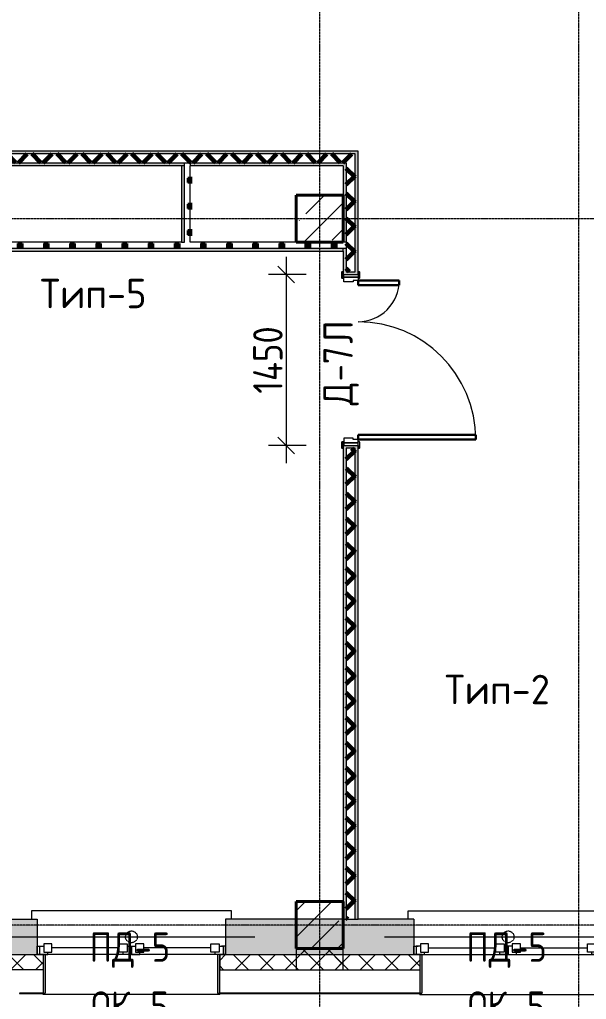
# Model space of a CAD drawing. Header units: millimetres. Extents: x -60946 to 138510, y -262288 to 24501.
# Drawn here: x 37259 to 42074, y -257940 to -249617 of the extents above; entities that cross this region are included whole.
import ezdxf

# ---------------------------------------------------------------- set-up
doc = ezdxf.new("R2010")
doc.units = ezdxf.units.MM
doc.linetypes.add('ADSK_Линия сетки', pattern=[25, 20, -2.5, 0, -2.5])
doc.linetypes.add('ADSK_Невидимые', pattern=[5, 3, -2])
for name, color, linetype, lineweight in [('2)Тип-2', 3, 'Continuous', 60), ('2)Тип-5', 1, 'Continuous', 60), ('_ Окна', 7, 'Continuous', 18), ('Двери', 7, 'Continuous', 9), ('Марки дверей', 7, 'Continuous', 20), ('Марки окон', 7, 'Continuous', 20), ('Несущие колонны', 7, 'Continuous', 18), ('Обобщенные модели', 7, 'ADSK_Невидимые', 18), ('Окна', 7, 'Continuous', 9), ('Оси', 7, 'Continuous', 9), ('Панели витража', 7, 'Continuous', 9), ('Размеры', 7, 'Continuous', 9), ('Стены внутренние', 7, 'Continuous', 18), ('Стены наружные', 7, 'Continuous', 18), ('Стены несущие', 7, 'Continuous', 30), ('Стены отделка', 7, 'Continuous', 30), ('Стены штриховка', 7, 'Continuous', 9)]:
    doc.layers.add(name, color=color, linetype=linetype, lineweight=lineweight)
doc.styles.add('GOST Common_2', font='', dxfattribs={"width": 0.9, "height": 250})
doc.styles.add('GOST Common_4', font='', dxfattribs={"height": 250})
doc.styles.get('GOST Common_2').set_extended_font_data('GOST Common')
doc.styles.get('GOST Common_4').set_extended_font_data('GOST Common')
doc.dimstyles.new('ADSK_Основной_2_5_мм', dxfattribs={"dimscale": 304.8, "dimtxt": 251.428749, "dimasz": 0.463911, "dimexe": 0.492126, "dimexo": 0.984252, "dimgap": 0.098425, "dimtad": 1, "dimrnd": 0.01, "dimdsep": 46, "dimtxsty": 'GOST Common_2', "dimblk1": 'OBLIQUE', "dimblk2": 'OBLIQUE', "dimsah": 1, "dimcen": 0.09, "dimdle": 0.492126, "dimazin": 2, "dimtfac": 1, "dimtdec": 4, "dimtix": 1, "dimtmove": 0, "dimatfit": 3, "dimfxl": 1, "dimtvp": 1, "dimtolj": 1, "dimtzin": 0, "dimlwd": 20, "dimlwe": 20, "dimarcsym": 2})
pattern_1 = [(45, (9.36, -250313.7), (-224.5064, 224.5064), []), (45, (233.87, -250313.7), (-224.5064, 224.5064), [396.875, -79.375, 3.353, -76.022])]
pattern_2 = [(45, (9.36, -250313.7), (-106.066, 106.066), []), (135, (9.36, -250313.7), (-106.066, -106.066), [])]
pattern_3 = [(0, (9.36, -250313.7), (111.125, 111.125), [55.562, -166.687]), (90, (37.14, -250341.49), (-111.125, 111.125), [55.562, -166.687])]

# ---------------------------------------------------------------- blocks, each defined once
blk = doc.blocks.new('ADSK_КолоннаЖБ_Прямоугольная - 400x400 мм-1807143-Маркировочный 5-й')
at = {"layer": 'Несущие колонны', "lineweight": 40}
for p, q in [((-200, 200), (200, 200)), ((-200, -200), (-200, 200)), ((200, 200), (200, -200)), ((200, -200), (-200, -200))]:
    blk.add_line(p, q, dxfattribs=at)
blk = doc.blocks.new('ОКНО L03 _2СТ_RS - ОК-5_1600х2000h-3556615-Маркировочный 5-й')
at = {"layer": '_ Окна'}
for p, q in [((-838.1, 149), (-838.1, 79)), ((-838.1, 149), (-833.1, 149)), ((-818.1, 149), (-748.1, 149)), ((-818.1, 79), (-818.1, 149)), ((-783.1, 59), (-783.1, 129)), ((-783.1, 129), (-713.1, 129)), ((-748.1, 149), (-748.1, 129)), ((-713.1, 129), (-713.1, 59)), ((-713.1, 94), (-143.1, 94)), ((-143.1, 129), (-143.1, 59)), ((-73.1, 129), (-143.1, 129)), ((-108.1, 149), (-108.1, 129)), ((-38.1, 149), (-108.1, 149)), ((-73.1, 59), (-73.1, 129)), ((-38.1, 79), (-38.1, 149)), ((-38.1, 149), (31.9, 149)), ((-38.1, 79), (-38.1, 149)), ((-3.1, 59), (-3.1, 129)), ((-3.1, 129), (66.9, 129)), ((31.9, 149), (31.9, 129)), ((66.9, 129), (66.9, 59)), ((66.9, 94), (636.9, 94)), ((636.9, 129), (636.9, 59)), ((706.9, 129), (636.9, 129)), ((671.9, 149), (671.9, 129)), ((741.9, 149), (671.9, 149)), ((706.9, 59), (706.9, 129)), ((741.9, 79), (741.9, 149)), ((761.9, 149), (756.9, 149)), ((761.9, 149), (761.9, 79)), ((-838.1, 79), (-803.1, 79)), ((-783.1, 79), (-818.1, 79)), ((-713.1, 59), (-783.1, 59)), ((-143.1, 59), (-73.1, 59)), ((-38.1, 79), (-73.1, 79)), ((-3.1, 79), (-38.1, 79)), ((66.9, 59), (-3.1, 59)), ((636.9, 59), (706.9, 59)), ((741.9, 79), (706.9, 79)), ((761.9, 79), (726.9, 79))]:
    blk.add_line(p, q, dxfattribs=at)
blk = doc.blocks.new('Подоконник_ - ПД-5-3556619-Маркировочный 5-й')
at = {"layer": 'Окна'}
for p, q in [((-850, -229), (-850, -300)), ((850, -300), (850, -229)), ((-850, -300), (850, -300))]:
    blk.add_line(p, q, dxfattribs=at)
blk = doc.blocks.new('Отлив_ - ОЦC-V2-Маркировочный 5-й')
at = {"layer": 'Окна'}
for p, q in [((-750, 341), (-750, 333.5)), ((-750, 341), (750, 341)), ((-750, 341), (750, 341)), ((750, 341), (750, 333.5)), ((-730, 0), (730, 0))]:
    blk.add_line(p, q, dxfattribs=at)
blk = doc.blocks.new('ОКНО L03 _2СТ_RS - ОК-5_1600х2000h-3556607-Маркировочный 5-й')
at = {"layer": '_ Окна'}
for p, q in [((-838.1, -149), (-838.1, -79)), ((-838.1, -79), (-803.1, -79)), ((-818.1, -79), (-818.1, -149)), ((-783.1, -79), (-818.1, -79)), ((-713.1, -59), (-783.1, -59)), ((-783.1, -59), (-783.1, -129)), ((-713.1, -129), (-713.1, -59)), ((-143.1, -129), (-143.1, -59)), ((-143.1, -59), (-73.1, -59)), ((-73.1, -59), (-73.1, -129)), ((-38.1, -79), (-73.1, -79)), ((-38.1, -79), (-38.1, -149)), ((-38.1, -79), (-38.1, -149)), ((-3.1, -79), (-38.1, -79)), ((66.9, -59), (-3.1, -59)), ((-3.1, -59), (-3.1, -129)), ((66.9, -129), (66.9, -59)), ((636.9, -129), (636.9, -59)), ((636.9, -59), (706.9, -59)), ((706.9, -59), (706.9, -129)), ((741.9, -79), (706.9, -79)), ((761.9, -79), (726.9, -79)), ((741.9, -79), (741.9, -149)), ((761.9, -149), (761.9, -79)), ((-838.1, -149), (-833.1, -149)), ((-818.1, -149), (-748.1, -149)), ((-783.1, -129), (-713.1, -129)), ((-748.1, -149), (-748.1, -129)), ((-713.1, -94), (-143.1, -94)), ((-73.1, -129), (-143.1, -129)), ((-108.1, -149), (-108.1, -129)), ((-38.1, -149), (-108.1, -149)), ((-38.1, -149), (31.9, -149)), ((-3.1, -129), (66.9, -129)), ((31.9, -149), (31.9, -129)), ((66.9, -94), (636.9, -94)), ((706.9, -129), (636.9, -129)), ((671.9, -149), (671.9, -129)), ((741.9, -149), (671.9, -149)), ((761.9, -149), (756.9, -149))]:
    blk.add_line(p, q, dxfattribs=at)
blk = doc.blocks.new('Подоконник_ - ПД-5-3556614-Маркировочный 5-й')
at = {"layer": 'Окна'}
for p, q in [((-850, 300), (850, 300)), ((-850, 229), (-850, 300)), ((850, 300), (850, 229))]:
    blk.add_line(p, q, dxfattribs=at)
blk = doc.blocks.new('Отлив_ - ОЦC-V3-Маркировочный 5-й')
at = {"layer": 'Окна'}
for p, q in [((-730, 0), (730, 0)), ((-750, -341), (-750, -333.5)), ((-750, -341), (750, -341)), ((-750, -341), (750, -341)), ((750, -341), (750, -333.5))]:
    blk.add_line(p, q, dxfattribs=at)
blk = doc.blocks.new('Дверь двупольная медицин облиц CPL - Д-7Л 1500х2300 Дверной блок двупольный_ левая актив_створка 3-2690925-Маркировочный 5-й')
at = {"layer": 'Двери', "lineweight": 30}
for p, q in [((675, 1062.5), (635, 1062.5)), ((635, 1062.5), (635, 62.5)), ((675, 62.5), (675, 1062.5)), ((-675, 412.5), (-635, 412.5)), ((-675, 62.5), (-675, 412.5)), ((-635, 412.5), (-635, 62.5)), ((-635, 62.5), (-675, 62.5)), ((635, 62.5), (675, 62.5))]:
    blk.add_line(p, q, dxfattribs=at)
at = {"layer": 'Двери'}
for p, q in [((-750, 72.5), (-750, 62.5)), ((-750, 62.5), (-725, 62.5)), ((-700, 77.5), (-745, 77.5)), ((-725, 62.5), (-705, 62.5)), ((-725, -57.5), (-725, 62.5)), ((-705, 62.5), (-675, 62.5)), ((-705, -57.5), (-705, 62.5)), ((-705, 62.5), (-705, -57.5)), ((-695, 62.5), (-695, 72.5)), ((-675, 62.5), (-675, 22.5)), ((-675, 22.5), (-665, 22.5)), ((-665, 22.5), (-665, -57.5)), ((675, 22.5), (665, 22.5)), ((665, 22.5), (665, -57.5)), ((705, 62.5), (675, 62.5)), ((675, 62.5), (675, 22.5)), ((695, 72.5), (695, 62.5)), ((745, 77.5), (700, 77.5)), ((705, -57.5), (705, 62.5)), ((725, 62.5), (705, 62.5)), ((705, 62.5), (705, -57.5)), ((725, -57.5), (725, 62.5)), ((725, 62.5), (750, 62.5)), ((750, 62.5), (750, 72.5)), ((-695, -62.5), (-750, -62.5)), ((-750, -62.5), (-750, -72.5)), ((-745, -77.5), (-700, -77.5)), ((-705, -57.5), (-725, -57.5)), ((-665, -57.5), (-705, -57.5)), ((-695, -72.5), (-695, -62.5)), ((665, -57.5), (705, -57.5)), ((750, -62.5), (695, -62.5)), ((695, -62.5), (695, -72.5)), ((700, -77.5), (745, -77.5)), ((705, -57.5), (725, -57.5)), ((750, -72.5), (750, -62.5))]:
    blk.add_line(p, q, dxfattribs=at)
for centre, radius, start, end in [((675, 62.5), 1000, 90, 180), ((-675, 62.5), 350, 360, 90), ((-745, 72.5), 5, 90, 180), ((-700, 72.5), 5, 360, 90), ((700, 72.5), 5, 90, 180), ((745, 72.5), 5, 360, 90), ((-745, -72.5), 5, 180, 270), ((-700, -72.5), 5, 270, 0), ((700, -72.5), 5, 180, 270), ((745, -72.5), 5, 270, 360)]:
    blk.add_arc(centre, radius, start, end, dxfattribs=at)
blk = doc.blocks.new('Системная панель - 1_Алюминиевая панель RAL 1013-3049550-Маркировочный 5-й')
at = {"layer": 'Панели витража', "lineweight": 18}
for p, q in [((11327.5, 2.5), (10027.5, 2.5)), ((10027.5, -2.5), (10027.5, 2.5)), ((11327.5, -2.5), (11327.5, 2.5)), ((10027.5, -2.5), (11327.5, -2.5))]:
    blk.add_line(p, q, dxfattribs=at)
blk = doc.blocks.new('Системная панель - 1_Алюминиевая панель гладкая RAL 1013-V9-Маркировочный 5-й')
at = {"layer": 'Панели витража', "lineweight": 18}
for p, q in [((100, 2.5), (-100, 2.5)), ((-100, 2.5), (-100, -2.5)), ((100, -2.5), (100, 2.5)), ((-100, -2.5), (100, -2.5))]:
    blk.add_line(p, q, dxfattribs=at)
blk = doc.blocks.new('Обобщенные модели 7 - Обобщенные модели 7-1212709-Маркировочный 5-й')
at = {"layer": 'Обобщенные модели'}
h = blk.add_hatch(color=256, dxfattribs=at)
h.paths.add_polyline_path([(38950, -7574), (38950, -7244), (38930, -7244), (38930, -7574)])
h.paths.add_polyline_path([(37450, -7574), (37470, -7574), (37470, -7244), (37450, -7244)])
h = blk.add_hatch(color=256, dxfattribs=at)
h.paths.add_polyline_path([(40650, -7574), (40670, -7574), (40670, -7244), (40650, -7244)])
h.paths.add_polyline_path([(42150, -7574), (42150, -7244), (42130, -7244), (42130, -7574)])
for p, q in [((37470, -7244), (37450, -7244)), ((37450, -7244), (37450, -7574)), ((37470, -7574), (37470, -7244)), ((38950, -7244), (38930, -7244)), ((38930, -7244), (38930, -7574)), ((38950, -7574), (38950, -7244)), ((40670, -7244), (40650, -7244)), ((40650, -7244), (40650, -7574)), ((40670, -7574), (40670, -7244)), ((37450, -7574), (37470, -7574)), ((38930, -7574), (38950, -7574)), ((40650, -7574), (40670, -7574))]:
    blk.add_line(p, q, dxfattribs=at)
blk = doc.blocks.new('BS_Перемычка металлическая - BS_Перемычка металлическая-3881251-Маркировочный 5-й')
at = {"layer": 'Обобщенные модели', "linetype": 'ADSK_Невидимые', "lineweight": 18}
blk.add_line((-1050, 0), (1050, 0), dxfattribs=at)
blk.add_circle((0, 0), 50, dxfattribs=at)
blk = doc.blocks.new('_Oblique')
at = {"color": 0, "linetype": 'ByBlock', "lineweight": -2}
blk.add_line((-0.5, -0.5), (0.5, 0.5), dxfattribs=at)
blk = doc.blocks.new('*D6859')
at = {"layer": 'Defpoints', "color": 0, "transparency": 16777216}
for p in [(39994.4, -251783.7), (39523.4, -253233.7), (39994.4, -253233.7)]:
    blk.add_point(p, dxfattribs=at)
at = {"layer": 'Размеры', "color": 0, "lineweight": 20, "transparency": 16777216}
for p, q in [((39523.4, -251633.7), (39523.4, -253383.7)), ((39694.4, -251783.7), (39373.4, -251783.7)), ((39694.4, -253233.7), (39373.4, -253233.7))]:
    blk.add_line(p, q, dxfattribs=at)
at = {"layer": 'Размеры', "color": 0, "lineweight": 20, "transparency": 16777216, "xscale": 141.4, "yscale": 141.4, "zscale": 141.4}
for p, rotation in [((39523.4, -251783.7), 90), ((39523.4, -253233.7), 270)]:
    blk.add_blockref('_Oblique', p, dxfattribs=dict(at, rotation=rotation))
at = {"layer": 'Размеры', "color": 0, "lineweight": 9, "transparency": 16777216, "insert": (39368.4, -252508.7), "char_height": 250, "width": 726.16, "attachment_point": 5, "rotation": 90, "style": 'GOST Common_2'}
blk.add_mtext('\\A1;1450', dxfattribs=at)

msp = doc.modelspace()

# ---------------------------------------------------------------- hatches: boundary and pattern name
at = {"layer": '2)Тип-2'}
h = msp.add_hatch(color=256, dxfattribs=at)
h.paths.add_polyline_path([(20959.3615, -250758.7359), (22659.3615, -250758.7359), (22659.3615, -250733.7359), (20959.3615, -250733.7359)])
h.paths.add_polyline_path([(16009.3615, -250758.7359), (19859.3615, -250758.7359), (19859.3615, -250733.7359), (16009.3615, -250733.7359)])
h.paths.add_polyline_path([(30989.3615, -250758.7359), (30989.3615, -250733.7359), (30849.3615, -250733.7359), (30849.3615, -250758.7359)])
h.paths.add_polyline_path([(27459.3615, -250758.7359), (29409.3615, -250758.7359), (29409.3615, -250733.7359), (27459.3615, -250733.7359)])
h.paths.add_polyline_path([(25362.8402, -250758.7359), (25959.3615, -250758.7359), (25959.3615, -250733.7359), (23759.3615, -250733.7359), (23759.3615, -250758.7359), (23918.9267, -250758.7359)])
h.paths.add_polyline_path([(30199.3615, -250758.7359), (30199.3615, -250733.7359), (30059.3615, -250733.7359), (30059.3615, -250758.7359)])
h.paths.add_polyline_path([(32839.3615, -250758.7359), (34434.3615, -250758.7359), (34434.3615, -250733.7359), (32839.3615, -250733.7359)])
h.paths.add_polyline_path([(36914.1487, -250758.7359), (40134.3615, -250758.7359), (40134.3615, -250733.7359), (34509.3615, -250733.7359), (34509.3615, -250758.7359)])
h = msp.add_hatch(color=256, dxfattribs=at)
h.paths.add_polyline_path([(32889.3615, -250858.7359), (32889.3615, -250833.7359), (32839.3615, -250833.7359), (32839.3615, -250733.7359), (32814.3615, -250733.7359), (32814.3615, -250858.7359), (32864.3615, -250858.7359)])
h.paths.add_polyline_path([(25814.3615, -250858.7359), (25984.3615, -250858.7359), (25984.3615, -250733.7359), (25959.3615, -250733.7359), (25959.3615, -250833.7359), (25789.3615, -250833.7359), (25789.3615, -250858.7359)])
h.paths.add_polyline_path([(27434.3615, -250858.7359), (29309.3615, -250858.7359), (29309.3615, -250833.7359), (27459.3615, -250833.7359), (27459.3615, -250733.7359), (27434.3615, -250733.7359), (27434.3615, -250853.7359)])
h.paths.add_polyline_path([(25362.8402, -250858.7359), (25739.3615, -250858.7359), (25739.3615, -250833.7359), (23909.3615, -250833.7359), (23909.3615, -250858.7359), (23918.9267, -250858.7359)])
h.paths.add_polyline_path([(29434.3615, -250858.7359), (29434.3615, -250733.7359), (29409.3615, -250733.7359), (29409.3615, -250833.7359), (29359.3615, -250833.7359), (29359.3615, -250858.7359), (29384.3615, -250858.7359)])
h.paths.add_polyline_path([(23859.3615, -250858.7359), (23859.3615, -250833.7359), (23759.3615, -250833.7359), (23759.3615, -250733.7359), (23734.3615, -250733.7359), (23734.3615, -250858.7359), (23834.3615, -250858.7359)])
h.paths.add_polyline_path([(32954.3615, -250858.7359), (38659.3615, -250858.7359), (38659.3615, -250833.7359), (32939.3615, -250833.7359), (32939.3615, -250858.7359)])
h.paths.add_polyline_path([(16009.3615, -250858.7359), (19709.3615, -250858.7359), (19709.3615, -250833.7359), (16009.3615, -250833.7359), (16009.3615, -250853.7359)])
h.paths.add_polyline_path([(22584.3615, -250858.7359), (22684.3615, -250858.7359), (22684.3615, -250733.7359), (22659.3615, -250733.7359), (22659.3615, -250833.7359), (22559.3615, -250833.7359), (22559.3615, -250858.7359)])
h.paths.add_polyline_path([(21059.3615, -250858.7359), (21059.3615, -250833.7359), (20959.3615, -250833.7359), (20959.3615, -250733.7359), (20934.3615, -250733.7359), (20934.3615, -250858.7359), (21034.3615, -250858.7359)])
h.paths.add_polyline_path([(30034.3615, -250858.7359), (30109.3615, -250858.7359), (30109.3615, -250833.7359), (30059.3615, -250833.7359), (30059.3615, -250733.7359), (30034.3615, -250733.7359), (30034.3615, -250773.7359)])
h.paths.add_polyline_path([(30224.3615, -250858.7359), (30224.3615, -250733.7359), (30199.3615, -250733.7359), (30199.3615, -250833.7359), (30159.3615, -250833.7359), (30159.3615, -250858.7359), (30174.3615, -250858.7359)])
h.paths.add_polyline_path([(19884.3615, -250858.7359), (19884.3615, -250733.7359), (19859.3615, -250733.7359), (19859.3615, -250833.7359), (19759.3615, -250833.7359), (19759.3615, -250858.7359), (19784.3615, -250858.7359)])
h.paths.add_polyline_path([(30964.3615, -250858.7359), (31014.3615, -250858.7359), (31014.3615, -250733.7359), (30989.3615, -250733.7359), (30989.3615, -250833.7359), (30949.3615, -250833.7359), (30949.3615, -250858.7359)])
h.paths.add_polyline_path([(22475.0131, -250858.7359), (22509.3615, -250858.7359), (22509.3615, -250833.7359), (21109.3615, -250833.7359), (21109.3615, -250858.7359)])
h.paths.add_polyline_path([(30899.3615, -250858.7359), (30899.3615, -250833.7359), (30849.3615, -250833.7359), (30849.3615, -250733.7359), (30824.3615, -250733.7359), (30824.3615, -250858.7359), (30874.3615, -250858.7359)])
h.paths.add_polyline_path([(40009.3615, -250858.7359), (40034.3615, -250858.7359), (40034.3615, -250833.7359), (38709.3615, -250833.7359), (38709.3615, -250858.7359), (39801.9758, -250858.7359)])
h = msp.add_hatch(dxfattribs=at)
h.set_pattern_fill('FP_4', color=256, style=0, pattern_type=2)
h.set_pattern_definition(pattern_2)
h.paths.add_polyline_path([(16009.3615, -250833.7359), (19859.3615, -250833.7359), (19859.3615, -250758.7359), (16009.3615, -250758.7359)])
h.paths.add_polyline_path([(39801.9758, -250833.7359), (40109.3615, -250833.7359), (40109.3615, -250758.7359), (32839.3615, -250758.7359), (32839.3615, -250833.7359), (38709.3615, -250833.7359)])
h.paths.add_polyline_path([(20959.3615, -250833.7359), (22659.3615, -250833.7359), (22659.3615, -250758.7359), (20959.3615, -250758.7359)])
h.paths.add_polyline_path([(30949.3615, -250833.7359), (30989.3615, -250833.7359), (30989.3615, -250758.7359), (30849.3615, -250758.7359), (30849.3615, -250833.7359), (30899.3615, -250833.7359)])
h.paths.add_polyline_path([(30159.3615, -250833.7359), (30199.3615, -250833.7359), (30199.3615, -250758.7359), (30059.3615, -250758.7359), (30059.3615, -250833.7359), (30109.3615, -250833.7359)])
h.paths.add_polyline_path([(29359.3615, -250833.7359), (29409.3615, -250833.7359), (29409.3615, -250758.7359), (27459.3615, -250758.7359), (27459.3615, -250833.7359), (29309.3615, -250833.7359)])
h.paths.add_polyline_path([(23909.3615, -250833.7359), (25959.3615, -250833.7359), (25959.3615, -250758.7359), (23759.3615, -250758.7359), (23759.3615, -250833.7359), (23859.3615, -250833.7359)])
h = msp.add_hatch(color=256, dxfattribs=at)
h.paths.add_polyline_path([(40134.3615, -257258.7359), (40134.3615, -253258.7359), (40109.3615, -253258.7359), (40109.3615, -257258.7359)])
h.paths.add_polyline_path([(40134.3615, -251758.7359), (40134.3615, -250758.7359), (40109.3615, -250758.7359), (40109.3615, -251758.7359)])
h = msp.add_hatch(dxfattribs=at)
h.set_pattern_fill('FP_4', color=256, style=0, pattern_type=2)
h.set_pattern_definition(pattern_2)
h.paths.add_polyline_path([(40109.3615, -257258.7359), (40109.3615, -253258.7359), (40034.3615, -253258.7359), (40034.3615, -257258.7359)])
h.paths.add_polyline_path([(40034.3615, -251758.7359), (40109.3615, -251758.7359), (40109.3615, -250833.7359), (40034.3615, -250833.7359), (40034.3615, -251558.7359)])
h = msp.add_hatch(color=256, dxfattribs=at)
h.paths.add_polyline_path([(40034.3615, -257258.7359), (40034.3615, -253258.7359), (40134.3615, -253258.7359), (40134.3615, -253233.7359), (40009.3615, -253233.7359), (40009.3615, -257258.7359)])
h.paths.add_polyline_path([(40134.3615, -251783.7359), (40134.3615, -251758.7359), (40034.3615, -251758.7359), (40034.3615, -251558.7359), (40009.3615, -251558.7359), (40009.3615, -251783.7359), (40014.3615, -251783.7359)])
h.paths.add_polyline_path([(40009.3615, -251508.7359), (40034.3615, -251508.7359), (40034.3615, -250858.7359), (40009.3615, -250858.7359), (40009.3615, -251040.207)])
at = {"layer": '2)Тип-5', "true_color": 0xd50000}
h = msp.add_hatch(dxfattribs=at)
h.set_pattern_fill('FP_8', color=12, style=0, pattern_type=2)
h.set_pattern_definition(pattern_3)
h.paths.add_polyline_path([(38659.3615, -251508.7359), (38709.3615, -251508.7359), (38709.3615, -250833.7359), (38659.3615, -250833.7359), (38659.3615, -250858.7359)])
for points in [[(38659.3615, -251508.7359), (38659.3615, -250858.7359), (38634.3615, -250858.7359), (38634.3615, -251508.7359)], [(29209.3615, -251583.7359), (40009.3615, -251583.7359), (40009.3615, -251558.7359), (29209.3615, -251558.7359)]]:
    msp.add_hatch(color=12, dxfattribs=at).paths.add_polyline_path(points)
h = msp.add_hatch(dxfattribs=at)
h.set_pattern_fill('FP_8', color=12, style=0, pattern_type=2)
h.set_pattern_definition(pattern_3)
h.paths.add_polyline_path([(29209.3615, -251558.7359), (40034.3615, -251558.7359), (40034.3615, -251508.7359), (29209.3615, -251508.7359)])
at = {"layer": 'Несущие колонны', "lineweight": 9}
h = msp.add_hatch(dxfattribs=at)
h.set_pattern_fill('FP_1', color=256, style=0, pattern_type=2)
h.set_pattern_definition(pattern_1)
h.paths.add_polyline_path([(39801.9758, -251508.7359), (40009.3615, -251508.7359), (40009.3615, -251108.7359), (39609.3615, -251108.7359), (39609.3615, -251508.7359)])
h = msp.add_hatch(dxfattribs=at)
h.set_pattern_fill('FP_1', color=256, style=0, pattern_type=2)
h.set_pattern_definition(pattern_1)
h.paths.add_polyline_path([(39609.3615, -257508.7359), (40009.3615, -257508.7359), (40009.3615, -257108.7359), (39609.3615, -257108.7359)])
at = {"layer": 'Стены внутренние', "lineweight": 9}
h = msp.add_hatch(dxfattribs=at)
h.set_pattern_fill('FP_2', color=256, style=0, pattern_type=2)
h.set_pattern_definition([(45, (9.36, -250313.7), (84.18955, 308.69595), [396.875, -79.375, 3.353, -76.022])])
h.paths.add_polyline_path([(59259.3615, -257558.7359), (59259.3615, -257557.7359), (59209.3615, -257557.7359), (59209.3615, -257258.7359), (58009.3615, -257258.7359), (58009.3615, -257557.7359), (57959.3615, -257558.7359)])
h.paths.add_polyline_path([(56459.3615, -257558.7359), (56459.3615, -257557.7359), (56409.3615, -257557.7359), (56409.3615, -257258.7359), (54809.3615, -257258.7359), (54809.3615, -257557.7359), (55685.0249, -257558.7359)])
h.paths.add_polyline_path([(60759.3615, -257558.7359), (61559.3615, -257558.7359), (61559.3615, -257508.7359), (61409.3615, -257508.7359), (61409.3615, -257258.7359), (60809.3615, -257258.7359), (60809.3615, -257557.7359), (60759.3615, -257557.7359)])
h.paths.add_polyline_path([(48465.4571, -257558.7359), (50409.3615, -257557.7359), (50409.3615, -257258.7359), (48509.3615, -257258.7359), (48509.3615, -257557.7359), (48459.3615, -257558.7359)])
h.paths.add_polyline_path([(51959.3615, -257558.7359), (53209.3615, -257557.7359), (53209.3615, -257258.7359), (52009.3615, -257258.7359), (52009.3615, -257557.7359), (51959.3615, -257557.7359)])
h.paths.add_polyline_path([(46959.3615, -257558.7359), (46959.3615, -257557.7359), (46909.3615, -257557.7359), (46909.3615, -257258.7359), (45009.3615, -257258.7359), (45009.3615, -257557.7359), (45577.63, -257558.7359)])
h.paths.add_polyline_path([(43459.3615, -257558.7359), (43459.3615, -257557.7359), (43409.3615, -257557.7359), (43409.3615, -257258.7359), (42209.3615, -257258.7359), (42209.3615, -257557.7359), (42689.8029, -257558.7359)])
h.paths.add_polyline_path([(36159.3615, -257558.7359), (37409.3615, -257557.7359), (37409.3615, -257258.7359), (36209.3615, -257258.7359), (36209.3615, -257557.7359), (36159.3615, -257557.7359)])
h.paths.add_polyline_path([(38959.3615, -257558.7359), (40609.3615, -257557.7359), (40609.3615, -257258.7359), (39009.3615, -257258.7359), (39009.3615, -257557.7359), (38959.3615, -257557.7359)])
h.paths.add_polyline_path([(34026.3216, -257558.7359), (34609.3615, -257557.7359), (34609.3615, -257258.7359), (33009.3615, -257258.7359), (33009.3615, -257557.7359), (32959.3615, -257558.7359)])
h.paths.add_polyline_path([(24734.3615, -257558.7359), (25409.3615, -257557.7359), (25409.3615, -257258.7359), (24734.3615, -257258.7359), (24734.3615, -257557.7359)])
h.paths.add_polyline_path([(31459.3615, -257558.7359), (31459.3615, -257557.7359), (31409.3615, -257557.7359), (31409.3615, -257258.7359), (30209.3615, -257258.7359), (30209.3615, -257557.7359), (31138.4945, -257558.7359)])
h.paths.add_polyline_path([(28659.3615, -257558.7359), (28659.3615, -257557.7359), (28609.3615, -257557.7359), (28609.3615, -257258.7359), (27009.3615, -257258.7359), (27009.3615, -257557.7359), (28250.6673, -257558.7359)])
h.paths.add_polyline_path([(-2990.6385, -257558.7359), (-721.5569, -257558.7359), (-721.5569, -257258.7359), (-2990.6385, -257258.7359), (-2990.6385, -257508.7359)])
at = {"layer": 'Стены наружные', "lineweight": 9}
h = msp.add_hatch(dxfattribs=at)
h.set_pattern_fill('FP_4', color=256, style=0, pattern_type=2)
h.set_pattern_definition(pattern_2)
h.paths.add_polyline_path([(60759.3615, -257688.7359), (61809.3615, -257688.7359), (61809.3615, -257558.7359), (60759.3615, -257558.7359)])
h.paths.add_polyline_path([(59259.3615, -257688.7359), (59259.3615, -257558.7359), (57959.3615, -257558.7359), (57959.3615, -257688.7359)])
h.paths.add_polyline_path([(40659.3615, -257688.7359), (40659.3615, -257558.7359), (38959.3615, -257558.7359), (38959.3615, -257688.7359), (39801.9758, -257688.7359)])
h.paths.add_polyline_path([(37459.3615, -257688.7359), (37459.3615, -257558.7359), (36159.3615, -257558.7359), (36159.3615, -257688.7359), (36914.1487, -257688.7359)])
h.paths.add_polyline_path([(42159.3615, -257688.7359), (43459.3615, -257688.7359), (43459.3615, -257558.7359), (42159.3615, -257558.7359)])
h.paths.add_polyline_path([(48465.4571, -257688.7359), (50459.3615, -257688.7359), (50459.3615, -257558.7359), (48459.3615, -257558.7359), (48459.3615, -257688.7359)])
h.paths.add_polyline_path([(55685.0249, -257688.7359), (56459.3615, -257688.7359), (56459.3615, -257558.7359), (54759.3615, -257558.7359), (54759.3615, -257688.7359)])
h.paths.add_polyline_path([(44959.3615, -257688.7359), (46959.3615, -257688.7359), (46959.3615, -257558.7359), (44959.3615, -257558.7359)])
h.paths.add_polyline_path([(52797.1978, -257688.7359), (53259.3615, -257688.7359), (53259.3615, -257558.7359), (51959.3615, -257558.7359), (51959.3615, -257688.7359)])
h.paths.add_polyline_path([(28659.3615, -257688.7359), (28659.3615, -257558.7359), (26959.3615, -257558.7359), (26959.3615, -257688.7359), (28250.6673, -257688.7359)])
h.paths.add_polyline_path([(30159.3615, -257688.7359), (31459.3615, -257688.7359), (31459.3615, -257558.7359), (30159.3615, -257558.7359)])
h.paths.add_polyline_path([(32959.3615, -257688.7359), (34659.3615, -257688.7359), (34659.3615, -257558.7359), (32959.3615, -257558.7359)])
h.paths.add_polyline_path([(25362.8402, -257688.7359), (25459.3615, -257688.7359), (25459.3615, -257558.7359), (24734.3615, -257558.7359), (24734.3615, -257688.7359)])
h.paths.add_polyline_path([(-2990.6385, -257688.7359), (-721.5569, -257688.7359), (-721.5569, -257558.7359), (-2990.6385, -257558.7359)])
h = msp.add_hatch(dxfattribs=at)
h.set_pattern_fill('FP_4', color=256, style=0, pattern_type=2)
h.set_pattern_definition(pattern_2)
h.paths.add_polyline_path([(39801.9758, -257688.7359), (40009.3615, -257688.7359), (40009.3615, -257508.7359), (39609.3615, -257508.7359), (39609.3615, -257688.7359)])

# ---------------------------------------------------------------- linework, layer by layer
at = {"layer": 'Несущие колонны', "lineweight": 9}
for p, q in [((40009.3615, -251108.7359), (39609.3615, -251108.7359)), ((39609.3615, -251108.7359), (39609.3615, -251508.7359)), ((40009.3615, -251508.7359), (40009.3615, -251108.7359)), ((39609.3615, -251508.7359), (40009.3615, -251508.7359)), ((40009.3615, -257108.7359), (39609.3615, -257108.7359)), ((39609.3615, -257108.7359), (39609.3615, -257508.7359)), ((40009.3615, -257508.7359), (40009.3615, -257108.7359)), ((39609.3615, -257508.7359), (40009.3615, -257508.7359))]:
    msp.add_line(p, q, dxfattribs=at)
at = {"layer": 'Оси', "color": 253, "linetype": 'ADSK_Линия сетки', "lineweight": 5, "true_color": 0xaaaaaa}
for p, q in [((39809.3615, -261287.5872), (39809.3615, -240286.2598)), ((42009.3615, -261287.5872), (42009.3615, -240286.2598)), ((62528.5982, -251308.7359), (-25230.7352, -251308.7359)), ((62528.5982, -257308.7359), (-25230.7352, -257308.7359))]:
    msp.add_line(p, q, dxfattribs=at)
at = {"layer": 'Стены несущие', "lineweight": 9}
for p, q in [((40134.3615, -250733.7359), (34534.3615, -250733.7359)), ((40134.3615, -251783.7359), (40134.3615, -250733.7359)), ((38634.3615, -250858.7359), (32954.3615, -250858.7359)), ((38709.3615, -251508.7359), (38709.3615, -250858.7359)), ((40009.3615, -250858.7359), (38709.3615, -250858.7359)), ((40009.3615, -250858.7359), (40009.3615, -251508.7359)), ((38634.3615, -251508.7359), (32954.3615, -251508.7359)), ((40009.3615, -251508.7359), (38709.3615, -251508.7359)), ((40009.3615, -251583.7359), (40009.3615, -251783.7359)), ((40009.3615, -251783.7359), (40014.3615, -251783.7359)), ((40009.3615, -253233.7359), (40009.3615, -257258.7359)), ((40014.3615, -253233.7359), (40009.3615, -253233.7359)), ((40134.3615, -257258.7359), (40134.3615, -253233.7359)), ((36209.3615, -257258.7359), (37409.3615, -257258.7359)), ((37409.3615, -257258.7359), (37409.3615, -257557.7359)), ((40009.3615, -257258.7359), (39009.3615, -257258.7359)), ((39009.3615, -257258.7359), (39009.3615, -257557.7359)), ((40609.3615, -257258.7359), (40134.3615, -257258.7359)), ((40609.3615, -257258.7359), (40609.3615, -257557.7359)), ((37459.3615, -257557.7359), (37409.3615, -257557.7359)), ((37459.3615, -257558.7359), (37459.3615, -257557.7359)), ((39009.3615, -257557.7359), (38959.3615, -257557.7359)), ((38959.3615, -257558.7359), (38959.3615, -257557.7359)), ((40659.3615, -257557.7359), (40609.3615, -257557.7359)), ((40659.3615, -257558.7359), (40659.3615, -257557.7359))]:
    msp.add_line(p, q, dxfattribs=at)
at = {"layer": 'Стены отделка', "lineweight": 9}
for p, q in [((38634.3615, -250858.7359), (38634.3615, -251508.7359)), ((27534.3615, -251583.7359), (40009.3615, -251583.7359)), ((37459.3615, -257558.7359), (37459.3615, -257688.7359)), ((38959.3615, -257558.7359), (38959.3615, -257688.7359)), ((40009.3615, -257508.7359), (39609.3615, -257508.7359)), ((39609.3615, -257508.7359), (39609.3615, -257688.7359)), ((40009.3615, -257688.7359), (40009.3615, -257508.7359)), ((40659.3615, -257558.7359), (40659.3615, -257688.7359)), ((37459.3615, -257688.7359), (36159.3615, -257688.7359)), ((38959.3615, -257688.7359), (40659.3615, -257688.7359))]:
    msp.add_line(p, q, dxfattribs=at)
at = {"layer": 'Стены штриховка', "lineweight": 9}
for p, q in [((40109.3615, -250758.7359), (34509.3615, -250758.7359)), ((40109.3615, -251758.7359), (40109.3615, -250758.7359)), ((32839.3615, -250833.7359), (40034.3615, -250833.7359)), ((38659.3615, -251508.7359), (38659.3615, -250833.7359)), ((38709.3615, -250833.7359), (38709.3615, -250858.7359)), ((40034.3615, -250833.7359), (40034.3615, -251758.7359)), ((38659.3615, -250858.7359), (38634.3615, -250858.7359)), ((38634.3615, -251508.7359), (38659.3615, -251508.7359)), ((40034.3615, -251508.7359), (40009.3615, -251508.7359)), ((27559.3615, -251558.7359), (40034.3615, -251558.7359)), ((40009.3615, -251583.7359), (40009.3615, -251558.7359)), ((40034.3615, -251758.7359), (40109.3615, -251758.7359)), ((40034.3615, -253258.7359), (40034.3615, -257258.7359)), ((40109.3615, -253258.7359), (40034.3615, -253258.7359)), ((40109.3615, -257258.7359), (40109.3615, -253258.7359)), ((40009.3615, -257258.7359), (40134.3615, -257258.7359)), ((36159.3615, -257558.7359), (37459.3615, -257558.7359)), ((38959.3615, -257558.7359), (40659.3615, -257558.7359))]:
    msp.add_line(p, q, dxfattribs=at)

# ---------------------------------------------------------------- block references
at = {"layer": 'Двери', "rotation": 269.9999999999997}
msp.add_blockref('Дверь двупольная медицин облиц CPL - Д-7Л 1500х2300 Дверной блок двупольный_ левая актив_створка 3-2690925-Маркировочный 5-й', (40071.8615, -252508.7359), dxfattribs=at)
at = {"layer": 'Несущие колонны', "lineweight": 40, "rotation": 89.9999999999999}
for p in [(39809.3615, -251308.7359), (39809.3615, -257308.7359)]:
    msp.add_blockref('ADSK_КолоннаЖБ_Прямоугольная - 400x400 мм-1807143-Маркировочный 5-й', p, dxfattribs=at)
at = {"layer": 'Обобщенные модели', "linetype": 'ADSK_Невидимые', "lineweight": 18}
for p in [(38209.3615, -257408.7359), (41409.3615, -257408.7359)]:
    msp.add_blockref('BS_Перемычка металлическая - BS_Перемычка металлическая-3881251-Маркировочный 5-й', p, dxfattribs=at)
at = {"layer": 'Обобщенные модели'}
msp.add_blockref('Обобщенные модели 7 - Обобщенные модели 7-1212709-Маркировочный 5-й', (9.3615, -250313.7049), dxfattribs=at)
at = {"layer": 'Окна', "color": 7, "true_color": 0xffffff, "rotation": 180}
msp.add_blockref('Подоконник_ - ПД-5-3556619-Маркировочный 5-й', (38209.3615, -257487.7359), dxfattribs=at)
at = {"layer": 'Окна', "color": 7, "true_color": 0xffffff}
msp.add_blockref('Подоконник_ - ПД-5-3556614-Маркировочный 5-й', (41409.3615, -257487.7359), dxfattribs=at)
at = {"layer": 'Окна', "rotation": 180}
for name, p in [('ОКНО L03 _2СТ_RS - ОК-5_1600х2000h-3556615-Маркировочный 5-й', (38171.2615, -257408.7359)), ('Отлив_ - ОЦC-V2-Маркировочный 5-й', (38209.3615, -257557.7359))]:
    msp.add_blockref(name, p, dxfattribs=at)
at = {"layer": 'Окна'}
for name, p in [('ОКНО L03 _2СТ_RS - ОК-5_1600х2000h-3556607-Маркировочный 5-й', (41447.4615, -257408.7359)), ('Отлив_ - ОЦC-V3-Маркировочный 5-й', (41409.3615, -257557.7359))]:
    msp.add_blockref(name, p, dxfattribs=at)
at = {"layer": 'Панели витража', "lineweight": 18}
msp.add_blockref('Системная панель - 1_Алюминиевая панель RAL 1013-3049550-Маркировочный 5-й', (29131.8615, -257888.7359), dxfattribs=at)
at = {"layer": 'Панели витража'}
for p in [(37359.3615, -257888.7359), (39059.3615, -257888.7359), (40559.3615, -257888.7359)]:
    msp.add_blockref('Системная панель - 1_Алюминиевая панель гладкая RAL 1013-V9-Маркировочный 5-й', p, dxfattribs=at)

# ---------------------------------------------------------------- texts
at = {"layer": '2)Тип-2', "color": 116, "lineweight": 30, "true_color": 0x008040, "insert": (40871.0612, -255182.4292), "char_height": 250, "width": 673.4175, "attachment_point": 1, "style": 'GOST Common_4'}
msp.add_mtext('Тип-2', dxfattribs=at)
at = {"layer": '2)Тип-5', "color": 116, "lineweight": 30, "true_color": 0x008040, "insert": (37433.8997, -251819.0596), "char_height": 250, "width": 798.450928, "attachment_point": 1, "style": 'GOST Common_4'}
msp.add_mtext('Тип-5', dxfattribs=at)
at = {"layer": 'Марки дверей', "lineweight": 5, "char_height": 250, "attachment_point": 1, "rotation": 90, "style": 'GOST Common_2'}
for s, insert, width in [('\\fGOST Common|b0|i0|c204|p34|;\\W.9;Л', (39839.5755, -252369.0312), 223.670812), ('-7', (39839.5755, -252690.4999), 389.620125), ('\\fGOST Common|b0|i0|c204|p34|;\\W.9;Д', (39839.5755, -252892.9062), 245.316375)]:
    msp.add_mtext(s, dxfattribs=dict(at, insert=insert, width=width))
at = {"layer": 'Марки окон', "lineweight": 5, "char_height": 250, "attachment_point": 1, "style": 'GOST Common_2'}
for s, insert, width in [('ПД', (37854.7541, -257370.7228), 461.772), ('-5', (38235.7541, -257370.7228), 389.620125), ('ПД', (41054.7541, -257370.7228), 461.772), ('-5', (41435.7541, -257370.7228), 389.620125), ('ОК', (37866.4541, -257872.2172), 432.91125), ('-5', (38223.6416, -257872.2172), 389.620125), ('ОК', (41066.4541, -257872.2172), 432.91125), ('-5', (41423.6416, -257872.2172), 389.620125)]:
    msp.add_mtext(s, dxfattribs=dict(at, insert=insert, width=width))

# ---------------------------------------------------------------- dimensions: what is measured, and where the dimension line sits
at = {"layer": 'Размеры', "lineweight": 9}
dim = msp.add_linear_dim(base=(39523.3815, -253233.7359), p1=(39994.3615, -251783.7359), p2=(39994.3615, -253233.7359), angle=90, dimstyle='ADSK_Основной_2_5_мм', override={"dimpost": '<>', "dimfxl": 1450}, dxfattribs=at)
dim.commit()
dim.dimension.update_dxf_attribs({"geometry": '*D6859', "text_midpoint": (39368.3815, -252508.7359)})

doc.saveas('drawing.dxf')
